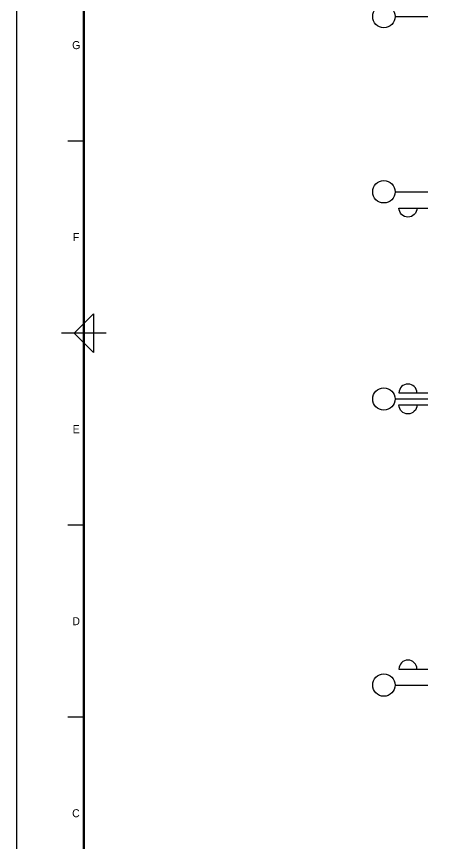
# Model space of a CAD drawing. Header units: millimetres. Extents: x -24416 to 92204, y -190080 to 23760.
# Drawn here: x 0 to 5232, y 5502 to 15837 of the extents above; entities that cross this region are included whole.
import ezdxf
from ezdxf.enums import TextEntityAlignment as Align

# ---------------------------------------------------------------- set-up
doc = ezdxf.new("R2010")
doc.units = ezdxf.units.MM
doc.header["$LTSCALE"] = 50
doc.linetypes.add('AUDIT_D_220706163347-0', pattern=[0])
for name, color, linetype in [('A-치수', 7, 'AUDIT_D_220706163347-0'), ('AA-BORD-FORM', 7, 'Continuous'), ('AA-BORD-TEXT', 3, 'Continuous'), ('DIM', 7, 'AUDIT_D_220706163347-0')]:
    doc.layers.add(name, color=color, linetype=linetype)
doc.styles.add('HAUD01', font='Dotum.ttf')

# ---------------------------------------------------------------- blocks, each defined once
blk = doc.blocks.new('중심')
at = {"layer": 'DIM'}
blk.add_line((-350, 0), (0, 0), dxfattribs=at)
blk.add_circle((-470, 0), 120, dxfattribs=at)
blk = doc.blocks.new('DIM-1108')
at = {"layer": 'DIM'}
for points in [[(5000.2, -10317.9, -1), (4776.2, -10317.9), (5136.2, -10317.9)], [(5000.2, -12627.9, 1), (4776.2, -12627.9), (5136.2, -12627.9)], [(5000.2, -12777.9, -1), (4776.2, -12777.9), (5136.2, -12777.9)], [(5000.2, -16077.9, 1), (4776.2, -16077.9), (5136.2, -16077.9)]]:
    blk.add_lwpolyline(points, format="xyb", dxfattribs=at)
at = {"layer": 'A-치수', "xscale": 1.166666666666666, "yscale": 1.166666666666666, "zscale": 1.166666666666666}
for p in [(5136.2, -7922.9), (5136.2, -10112.9), (5136.2, -12702.9), (5136.2, -16277.9)]:
    blk.add_blockref('중심', p, dxfattribs=at)
blk = doc.blocks.new('XR-FORM 청주월명')
at = {"layer": 'AA-BORD-FORM', "color": 2}
for p, q in [((21, 357), (16, 357)), ((28, 297), (14, 297)), ((21, 237), (16, 237)), ((21, 177), (16, 177))]:
    blk.add_line(p, q, dxfattribs=at)
at = {"layer": 'AA-BORD-FORM', "color": 1}
blk.add_lwpolyline([(0, 0), (841, 0), (841, 594), (0, 594)], close=True, dxfattribs=at)
at = {"layer": 'AA-BORD-FORM', "color": 2, "const_width": 0.682}
blk.add_lwpolyline([(21, 17), (21, 577), (821, 577), (821, 17)], close=True, dxfattribs=at)
at = {"layer": 'AA-BORD-FORM', "color": 2}
blk.add_lwpolyline([(24, 291), (18, 297), (24, 303)], close=True, dxfattribs=at)
at = {"layer": 'AA-BORD-TEXT', "color": 7, "style": 'HAUD01'}
for s, p in [('G', (18.63, 387)), ('F', (18.61, 327)), ('E', (18.61, 267)), ('D', (18.61, 207)), ('C', (18.54, 147))]:
    blk.add_text(s, height=2.5, dxfattribs=at).set_placement(p, align=Align.MIDDLE_CENTER)

msp = doc.modelspace()

# ---------------------------------------------------------------- block references
at = {"xscale": 40, "yscale": 40, "zscale": 40}
msp.add_blockref('XR-FORM 청주월명', (0, 0), dxfattribs=at)
msp.add_blockref('DIM-1108', (0, 23760))

doc.saveas('drawing.dxf')
